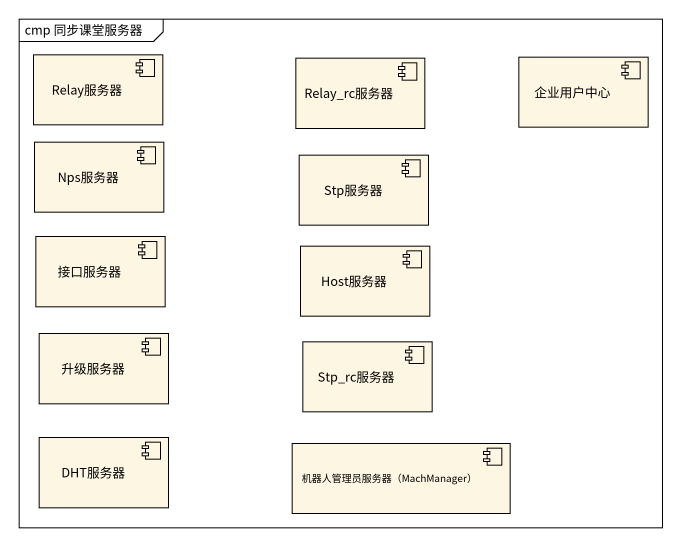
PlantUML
@startuml
mainframe cmp 同步课堂服务器
component Relay服务器
component Relay_rc服务器
component 企业用户中心
component Nps服务器
component Stp服务器
component 接口服务器
component Host服务器
component 升级服务器
component Stp_rc服务器
component DHT服务器
component "机器人管理员服务器（MachManager）" as 机器人管理员服务器_MachManager
@enduml
